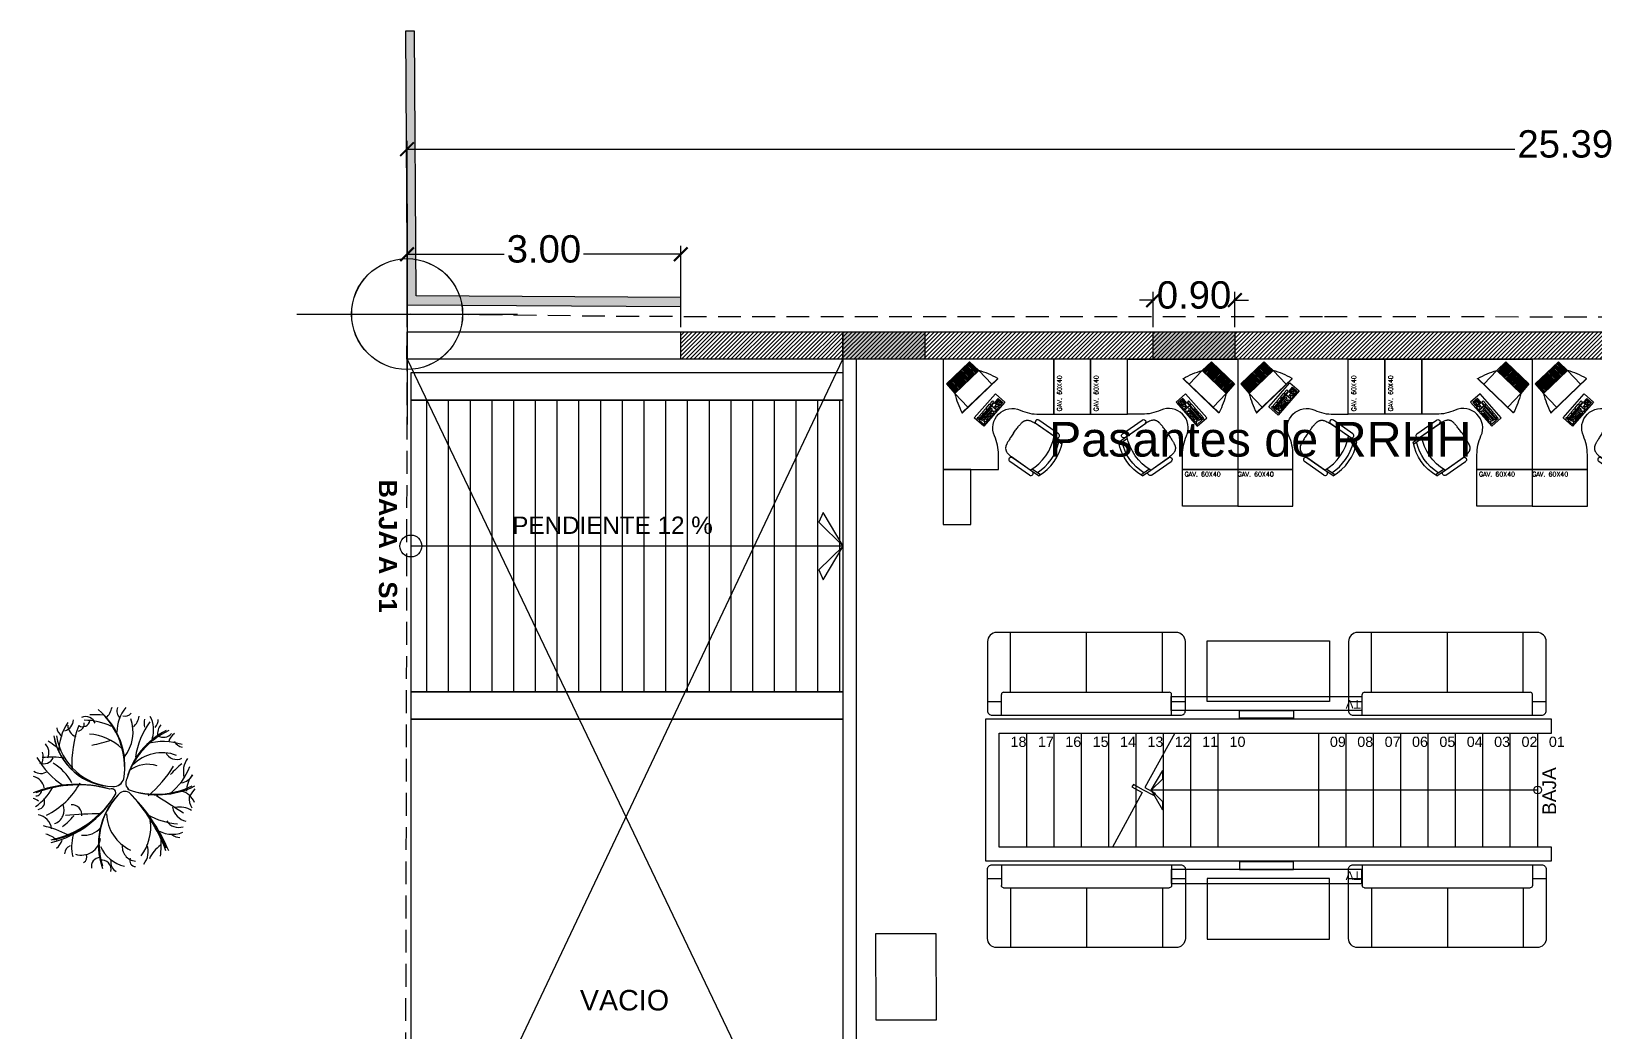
# Model space of a CAD drawing. Header units: millimetres. Extents: x -101 to 3415, y -52 to 1366.
# Drawn here: x 3.96 to 21.1, y 95.09 to 106.06 of the extents above; entities that cross this region are included whole.
import ezdxf

# ---------------------------------------------------------------- set-up
doc = ezdxf.new("R2010")
doc.units = ezdxf.units.MM
doc.linetypes.add('XR LINDERO SUPERIOR$0$A-100a LALA IRAPUATO nave equipo$0$HIDDEN', pattern=[0.375, 0.25, -0.125])
for name, color, linetype in [('00_ARQ', 8, 'Continuous'), ('ARQ_MOBILIARIO', 8, 'Continuous'), ('Texto_Iluminación', 7, 'Continuous'), ('XR EJES SUPERIORES$0$A-COTAS', 8, 'Continuous')]:
    doc.layers.add(name, color=color, linetype=linetype)
doc.styles.add('ROMANS', font='romans.shx')
doc.styles.add('TÍTULO', font='arial.ttf', dxfattribs={"height": 0.19})
doc.styles.add('XR EJES SUPERIORES$0$Standard', font='arial.ttf')
doc.styles.add('XR PB$0$Standard', font='arial.ttf')
doc.styles.add('XR PB$0$XR PB$0$XR PLANTA BAJA$0$estilo1', font='arialbd.ttf')
doc.styles.add('XR PB$0$XR PB$0$XREF PLANTA BAJA$0$XREF PLANTA BAJA$0$PLANTA BAJA$1$TEXTO-ALB-125', font='arial.ttf', dxfattribs={"height": 0.19})
doc.styles.add('XR PB$0$XR PLANTA TIPO DE OFICINAS$0$TEXTO-ALB-100', font='arial.ttf', dxfattribs={"height": 0.15})
doc.dimstyles.new('XR EJES SUPERIORES$0$PAÑOS50', dxfattribs={"dimscale": 0.5, "dimtxt": 0.6, "dimasz": 0.3, "dimexe": 0.18, "dimexo": 0.1, "dimgap": 0.09, "dimtad": 0, "dimtih": 1, "dimtoh": 1, "dimzin": 0, "dimdsep": 46, "dimtxsty": 'XR EJES SUPERIORES$0$Standard', "dimblk": 'XR EJES SUPERIORES$0$_ArchTick', "dimcen": 0.09, "dimclrd": 256, "dimclre": 256, "dimclrt": 2, "dimadec": 0, "dimazin": 0, "dimtfac": 1, "dimtix": 1, "dimtmove": 2, "dimatfit": 3, "dimldrblk": 'XR EJES SUPERIORES$0$_ArchTick', "dimfxl": 0.18, "dimtvp": 0.18, "dimtolj": 1, "dimtzin": 0, "dimarcsym": 0})
pattern_1 = [(45, (8.080342, 102.960372), (-0.02245064, 0.02245064), [])]

# ---------------------------------------------------------------- blocks, each defined once
blk = doc.blocks.new('XR PB$0$saddaa')
at = {"linetype": 'ByBlock'}
for p, q in [((8.267, 57.39), (8.267, 54.972)), ((7.058, 56.181), (9.475, 56.181))]:
    blk.add_line(p, q, dxfattribs=at)
blk.add_circle((8.267, 56.181), 0.608, dxfattribs=at)
blk = doc.blocks.new('XR PB$0$XR PB$0$A$C153C7E87')
at = {"layer": '00_ARQ'}
h = blk.add_hatch(dxfattribs=at)
h.set_pattern_fill('ANSI31', color=256, scale=0.075, angle=45)
h.set_pattern_definition([(270, (-51.7103, 42.0149), (-0.238125, -1e-17), [])])
h.paths.add_polyline_path([(0.041, -4.143), (4.777, -4.143), (4.777, -0.943), (0.041, -0.943)])
for points in [[(0.041, -0.943), (4.777, -0.943), (4.777, -0.643), (0.041, -0.643)], [(0.041, -4.143), (4.777, -4.143), (4.777, -0.943), (0.041, -0.943)], [(0.041, -4.443), (4.777, -4.443), (4.777, -4.143), (0.041, -4.143)]]:
    blk.add_lwpolyline(points, close=True, dxfattribs=at)
blk.add_lwpolyline([(4.777, -2.543), (4.512, -2.803), (4.561, -2.912), (4.777, -2.543), (4.561, -2.174), (4.512, -2.283), (4.777, -2.543), (0.041, -2.543)], dxfattribs=at)
blk.add_circle((0.041, -2.543), 0.12, dxfattribs=at)
at = {"layer": '00_ARQ', "ltscale": 3, "style": 'XR PB$0$XR PB$0$XREF PLANTA BAJA$0$XREF PLANTA BAJA$0$PLANTA BAJA$1$TEXTO-ALB-125'}
blk.add_text('PENDIENTE 12 %%%', height=0.19, rotation=0, dxfattribs=at).set_placement((1.152, -2.41))
at = {"layer": '00_ARQ', "insert": (-0.211, -2.543), "char_height": 0.2, "width": 2.7, "attachment_point": 5, "rotation": 270, "style": 'XR PB$0$XR PB$0$XR PLANTA BAJA$0$estilo1'}
blk.add_mtext('BAJA A S1', dxfattribs=at)
blk = doc.blocks.new('XR COLUMNAS SUPERIORES$0$saddaa')
at = {"linetype": 'ByBlock'}
for p, q in [((8.267, 57.39), (8.267, 54.972)), ((7.058, 56.181), (9.475, 56.181))]:
    blk.add_line(p, q, dxfattribs=at)
blk.add_circle((8.267, 56.181), 0.608, dxfattribs=at)
blk = doc.blocks.new('XR COLUMNAS SUPERIORES')
at = {"layer": '00_ARQ', "linetype": 'ByBlock'}
h = blk.add_hatch(color=256, dxfattribs=at)
h.dxf.hatch_style = 1
h.paths.add_polyline_path([(5.673, -0.493), (4.777, -0.493), (4.777, -0.193), (5.673, -0.193)])
h = blk.add_hatch(color=256, dxfattribs=at)
h.dxf.hatch_style = 1
h.paths.add_polyline_path([(9.073, -0.493), (8.176, -0.493), (8.176, -0.193), (9.073, -0.193)])
for points in [[(5.673, -0.493), (4.777, -0.493), (4.777, -0.193), (5.673, -0.193)], [(9.073, -0.493), (8.176, -0.493), (8.176, -0.193), (9.073, -0.193)]]:
    blk.add_lwpolyline(points, close=True, dxfattribs=at)
at = {"layer": '00_ARQ'}
blk.add_blockref('XR COLUMNAS SUPERIORES$0$saddaa', (-8.267, -56.181), dxfattribs=at)
blk.add_blockref('XR COLUMNAS SUPERIORES$0$saddaa', (-8.267, -56.181), dxfattribs=at)
blk = doc.blocks.new('XR EJES SUPERIORES$0$_ArchTick')
at = {"color": 0, "linetype": 'ByBlock', "const_width": 0.15}
blk.add_lwpolyline([(-0.5, -0.5), (0.5, 0.5)], dxfattribs=at)
blk = doc.blocks.new('*D138')
at = {"layer": 'Defpoints', "color": 0, "transparency": 16777216}
for p in [(17.153, 103.113), (16.257, 102.767), (17.153, 102.767)]:
    blk.add_point(p, dxfattribs=at)
at = {"layer": 'XR EJES SUPERIORES$0$A-COTAS', "lineweight": -2, "transparency": 16777216}
for p, q in [((16.257, 102.817), (16.257, 103.203)), ((17.153, 102.817), (17.153, 103.203)), ((16.257, 103.113), (16.107, 103.113)), ((16.257, 103.113), (16.271, 103.113)), ((17.153, 103.113), (17.139, 103.113)), ((17.153, 103.113), (17.303, 103.113))]:
    blk.add_line(p, q, dxfattribs=at)
at = {"layer": 'XR EJES SUPERIORES$0$A-COTAS', "lineweight": -2, "transparency": 16777216, "xscale": 0.15, "yscale": 0.15, "zscale": 0.15}
blk.add_blockref('XR EJES SUPERIORES$0$_ArchTick', (16.257, 103.113), dxfattribs=at)
at = {"layer": 'XR EJES SUPERIORES$0$A-COTAS', "lineweight": -2, "transparency": 16777216, "xscale": 0.15, "yscale": 0.15, "zscale": 0.15, "rotation": 180}
blk.add_blockref('XR EJES SUPERIORES$0$_ArchTick', (17.153, 103.113), dxfattribs=at)
at = {"layer": 'XR EJES SUPERIORES$0$A-COTAS', "color": 2, "transparency": 16777216, "insert": (16.705, 103.168), "char_height": 0.3, "attachment_point": 5, "style": 'XR EJES SUPERIORES$0$Standard'}
blk.add_mtext('\\A1;0.90', dxfattribs=at)
blk = doc.blocks.new('*D139')
at = {"layer": 'Defpoints', "color": 0, "transparency": 16777216}
for p in [(8.08, 103.617), (8.08, 102.767), (11.08, 102.767)]:
    blk.add_point(p, dxfattribs=at)
at = {"layer": 'XR EJES SUPERIORES$0$A-COTAS', "lineweight": -2, "transparency": 16777216}
for p, q in [((8.08, 102.817), (8.08, 103.707)), ((11.08, 102.817), (11.08, 103.707)), ((8.08, 103.617), (9.146, 103.617)), ((11.08, 103.617), (10.014, 103.617))]:
    blk.add_line(p, q, dxfattribs=at)
at = {"layer": 'XR EJES SUPERIORES$0$A-COTAS', "lineweight": -2, "transparency": 16777216, "xscale": 0.15, "yscale": 0.15, "zscale": 0.15, "rotation": 180}
blk.add_blockref('XR EJES SUPERIORES$0$_ArchTick', (8.08, 103.617), dxfattribs=at)
at = {"layer": 'XR EJES SUPERIORES$0$A-COTAS', "lineweight": -2, "transparency": 16777216, "xscale": 0.15, "yscale": 0.15, "zscale": 0.15}
blk.add_blockref('XR EJES SUPERIORES$0$_ArchTick', (11.08, 103.617), dxfattribs=at)
at = {"layer": 'XR EJES SUPERIORES$0$A-COTAS', "color": 2, "transparency": 16777216, "insert": (9.58, 103.673), "char_height": 0.3, "attachment_point": 5, "style": 'XR EJES SUPERIORES$0$Standard'}
blk.add_mtext('\\A1;3.00', dxfattribs=at)
blk = doc.blocks.new('*D140')
at = {"layer": 'Defpoints', "color": 0, "linetype": 'Continuous', "transparency": 16777216}
for p in [(8.08, 104.769), (8.08, 102.767), (33.467, 102.767)]:
    blk.add_point(p, dxfattribs=at)
at = {"layer": 'XR EJES SUPERIORES$0$A-COTAS', "linetype": 'Continuous', "lineweight": -2, "transparency": 16777216}
for p, q in [((8.08, 102.817), (8.08, 104.859)), ((8.08, 104.769), (20.22, 104.769)), ((33.467, 104.769), (21.328, 104.769)), ((33.467, 102.817), (33.467, 104.859))]:
    blk.add_line(p, q, dxfattribs=at)
at = {"layer": 'XR EJES SUPERIORES$0$A-COTAS', "linetype": 'Continuous', "lineweight": -2, "transparency": 16777216, "xscale": 0.15, "yscale": 0.15, "zscale": 0.15, "rotation": 180}
blk.add_blockref('XR EJES SUPERIORES$0$_ArchTick', (8.08, 104.769), dxfattribs=at)
at = {"layer": 'XR EJES SUPERIORES$0$A-COTAS', "linetype": 'Continuous', "lineweight": -2, "transparency": 16777216, "xscale": 0.15, "yscale": 0.15, "zscale": 0.15}
blk.add_blockref('XR EJES SUPERIORES$0$_ArchTick', (33.467, 104.769), dxfattribs=at)
at = {"layer": 'XR EJES SUPERIORES$0$A-COTAS', "color": 2, "linetype": 'Continuous', "transparency": 16777216, "insert": (20.774, 104.824), "char_height": 0.3, "attachment_point": 5, "style": 'XR EJES SUPERIORES$0$Standard'}
blk.add_mtext('\\A1;25.39', dxfattribs=at)
blk = doc.blocks.new('XR LINDERO SUPERIOR$0$saddaa')
at = {"linetype": 'ByBlock'}
for p, q in [((8.267, 57.39), (8.267, 54.972)), ((7.058, 56.181), (9.475, 56.181))]:
    blk.add_line(p, q, dxfattribs=at)
blk.add_circle((8.267, 56.181), 0.608, dxfattribs=at)
blk = doc.blocks.new('XR LINDERO SUPERIOR$0$ARBOL14')
for points in [[(0.083, 0.129, 0.251969), (-0.217, 0.879)], [(0.083, 0.129, 0.259843), (-0.217, 0.879)], [(0.083, 0.129, 0.259843), (-0.217, 0.879)], [(0.083, 0.129, 0.267717), (-0.217, 0.879)], [(-0.127, 0.789, 0.125984), (-0.067, 0.909)], [(-0.007, 0.909, 0.275591), (0.023, 0.789)], [(0.083, 0.909, 0.173228), (-0.007, 0.639)], [(-0.547, 0.729, 0.15748), (-0.637, 0.399)], [(-0.577, 0.639, 0.330709), (-0.487, 0.759)], [(-0.547, 0.699, 0.307087), (-0.457, 0.579)], [(-0.427, 0.699, 0.110236), (-0.487, 0.219)], [(-0.427, 0.699, 0.559055), (-0.307, 0.759)], [(-0.427, 0.639, 0.385827), (-0.367, 0.729)], [(-0.247, 0.729, 0.433071), (-0.397, 0.789)], [(-0.067, 0.699, 0.110236), (-0.367, 0.759)], [(-0.157, 0.819, 0.03937), (-0.307, 0.819)], [(0.053, 0.819, 0.314961), (0.143, 0.849)], [(0.083, 0.369, 0.251969), (0.143, 0.789)], [(0.173, 0.699, 0.173228), (0.233, 0.819)], [(0.353, 0.759, 0.11811), (0.203, 0.369)], [(0.293, 0.789, 0.11811), (0.293, 0.699)], [(0.383, 0.579, 0.204724), (0.353, 0.819)], [(0.413, 0.699, 0.165354), (0.443, 0.789)], [(0.473, 0.729, 0.244094), (0.443, 0.609, 0.377953), (0.593, 0.639)], [(-0.667, 0.459, 0.031496), (-0.757, 0.519)], [(-0.697, 0.579, 0.354331), (-0.037, 0.039)], [(-0.697, 0.579, 0.354331), (-0.037, 0.039)], [(-0.697, 0.579, 0.362205), (-0.037, 0.039)], [(-0.667, 0.669, 0.228346), (-0.607, 0.579)], [(-0.667, 0.579, 0.354331), (-0.037, 0.039)], [(0.053, 0.459, 0.173228), (-0.307, 0.609)], [(-0.277, 0.489, 0.031496), (-0.067, 0.549)], [(0.563, 0.669, 0.212598), (0.113, 0.129)], [(0.533, 0.669, 0.204724), (0.113, 0.129)], [(0.533, 0.669, 0.212598), (0.113, 0.129)], [(0.533, 0.669, 0.212598), (0.113, 0.129)], [(0.713, 0.519, 0.141732), (0.323, 0.519)], [(0.623, 0.639, 0.15748), (0.563, 0.549)], [(0.623, 0.549, 0.173228), (0.713, 0.489)], [(-0.817, 0.279, 0.173228), (-0.817, 0.399)], [(-0.577, 0.339, 0.055118), (-0.817, 0.339)], [(-0.757, 0.339, 0.314961), (-0.787, 0.489)], [(0.653, 0.399, 0.299213), (0.173, 0.279)], [(0.533, 0.429, 0.417323), (0.713, 0.369)], [(0.773, 0.369, 0.228346), (0.743, 0.159)], [(-0.907, 0.189, 0.330709), (-0.757, 0.189)], [(-0.877, 0.339, 0.125984), (-0.577, 0.039)], [(-0.847, 0.279, 0.393701), (-0.697, 0.339)], [(-0.487, 0.069, 0.149606), (-0.697, 0.279)], [(0.443, 0.279, 0.259843), (0.143, 0.219)], [(0.353, -0.051, 0.07874), (0.623, 0.279)], [(0.713, 0.309, 0.023622), (0.593, 0.189)], [(0.593, -0.021, 0.125984), (0.803, 0.279)], [(0.713, 0.099, 0.244094), (0.833, 0.189, 0.188976), (0.773, 0.009)], [(-0.787, 0.009, 0.275591), (-0.907, 0.129)], [(-0.067, 0.009, 0.173228), (-0.907, -0.051)], [(-0.067, 0.009, 0.173228), (-0.907, -0.051)], [(-0.067, 0.009, 0.173228), (-0.907, -0.051)], [(-0.067, 0.009, 0.165354), (-0.877, -0.051)], [(-0.877, -0.201, 0.102362), (-0.697, 0.009)], [(-0.757, -0.291, 0.15748), (-0.397, 0.069)], [(-0.007, -0.051, 0.779528), (-0.067, 0.009)], [(-0.007, -0.051, 0.795276), (-0.067, 0.009)], [(-0.007, -0.051, 0.724409), (-0.067, 0.009)], [(-0.007, -0.051, 0.740157), (-0.067, 0.009)], [(-0.037, 0.039, 0.314961), (0.083, 0.129)], [(-0.037, 0.039, 0.322835), (0.083, 0.129)], [(-0.037, 0.039, 0.322835), (0.083, 0.129)], [(-0.037, 0.039, 0.330709), (0.083, 0.129)], [(0.113, 0.129, 0.354331), (0.143, 0.009)], [(0.113, 0.129, 0.362205), (0.143, 0.009)], [(0.113, 0.129, 0.362205), (0.143, 0.009)], [(0.113, 0.129, 0.370079), (0.143, 0.009)], [(0.143, 0.009, 0.204724), (0.863, 0.069)], [(0.143, 0.009, 0.204724), (0.863, 0.069)], [(0.143, 0.009, 0.19685), (0.833, 0.069)], [(0.143, 0.009, 0.204724), (0.833, 0.069)], [(0.863, -0.111, 0.23622), (0.713, 0.009)], [(0.863, 0.039, 0.015748), (0.803, -0.051, 0.173228), (0.833, -0.171)], [(-0.847, -0.141, 0.11811), (-0.907, -0.111)], [(-0.877, -0.081, 0.456693), (-0.817, -0.021)], [(-0.847, -0.231, 0.464567), (-0.787, -0.111)], [(-0.697, -0.591, 0.19685), (-0.007, -0.051)], [(-0.697, -0.561, 0.19685), (-0.007, -0.051)], [(-0.697, -0.561, 0.19685), (-0.007, -0.051)], [(-0.667, -0.561, 0.19685), (-0.007, -0.051)], [(-0.667, -0.381, 0.448819), (-0.577, -0.171)], [(-0.367, -0.291, 0.456693), (-0.487, -0.171)], [(0.023, -0.051, 0.283465), (-0.127, -0.861)], [(0.023, -0.051, 0.283465), (-0.127, -0.861)], [(0.023, -0.051, 0.283465), (-0.127, -0.861)], [(0.023, -0.051, 0.275591), (-0.127, -0.831)], [(0.143, -0.021, 0.401575), (0.023, -0.051)], [(0.143, -0.021, 0.401575), (0.023, -0.051)], [(0.143, -0.021, 0.385827), (0.023, -0.051)], [(0.143, -0.021, 0.393701), (0.023, -0.051)], [(0.593, -0.651, 0.102362), (0.143, -0.021)], [(0.563, -0.651, 0.102362), (0.143, -0.021)], [(0.563, -0.621, 0.102362), (0.143, -0.021)], [(0.563, -0.621, 0.102362), (0.143, -0.021)], [(0.743, -0.231, 0.007874), (0.443, -0.051)], [(0.623, -0.171, 0.291339), (0.773, -0.321)], [(0.833, -0.201, 0.181102), (0.653, -0.171)], [(-0.697, -0.441, 0.338583), (-0.847, -0.291)], [(-0.577, -0.411, 0.07874), (-0.457, -0.291)], [(-0.157, -0.261, 0.023622), (-0.547, -0.291)], [(-0.097, -0.261, 0.283465), (0.173, -0.651)], [(0.293, -0.711, 0.19685), (0.383, -0.321)], [(0.353, -0.261, 0.102362), (0.683, -0.351)], [(0.563, -0.321, 0.354331), (0.743, -0.381)], [(-0.517, -0.501, 0.062992), (-0.787, -0.411)], [(-0.637, -0.561, 0.133858), (-0.757, -0.501)], [(-0.457, -0.501, 0.133858), (-0.457, -0.741)], [(-0.367, -0.501, 0.259843), (-0.157, -0.411)], [(0.443, -0.411, 0.267717), (0.743, -0.441)], [(0.503, -0.711, 0.062992), (0.503, -0.501)], [(0.623, -0.471, 0.15748), (0.713, -0.501)], [(-0.637, -0.651, 0.149606), (-0.577, -0.561)], [(-0.487, -0.621, 0.314961), (-0.547, -0.711)], [(-0.427, -0.711, 0.472441), (-0.157, -0.531)], [(-0.157, -0.621, 0.220472), (0.113, -0.831)], [(0.083, -0.591, 0.433071), (0.233, -0.771)], [(0.323, -0.801, 0.275591), (0.353, -0.591)], [(0.503, -0.591, 0.141732), (0.383, -0.741)], [(-0.337, -0.801, 0.362205), (-0.307, -0.711)], [(-0.157, -0.741, 0.472441), (-0.247, -0.861)], [(-0.037, -0.891, 0.559055), (-0.157, -0.771)], [(-0.037, -0.771, 0.314961), (0.023, -0.891)], [(0.173, -0.741, 0.527559), (0.233, -0.831)]]:
    blk.add_lwpolyline(points, format="xyb")
blk = doc.blocks.new('A$C435F5787')
at = {"linetype": 'ByBlock'}
for p, q in [((0, 0), (0, 0.483)), ((0, 0.483), (0.19, 0.483)), ((0.19, 0.483), (0.19, 0)), ((0.038, 0.371), (0.063, 0.371)), ((0.038, 0.311), (0.038, 0.371)), ((0.063, 0.311), (0.038, 0.311)), ((0.038, 0.305), (0.063, 0.305)), ((0.038, 0.225), (0.038, 0.305)), ((0.063, 0.371), (0.063, 0.311)), ((0.063, 0.305), (0.063, 0.225)), ((0.076, 0.381), (0.076, 0.457)), ((0.076, 0.457), (0.171, 0.457)), ((0.171, 0.381), (0.076, 0.381)), ((0.076, 0.311), (0.076, 0.371)), ((0.076, 0.371), (0.117, 0.371)), ((0.117, 0.311), (0.076, 0.311)), ((0.076, 0.305), (0.076, 0.022)), ((0.175, 0.305), (0.076, 0.305)), ((0.098, 0.273), (0.079, 0.273)), ((0.095, 0.438), (0.095, 0.454)), ((0.137, 0.438), (0.095, 0.438)), ((0.095, 0.381), (0.095, 0.435)), ((0.117, 0.279), (0.098, 0.279)), ((0.098, 0.279), (0.098, 0.273)), ((0.098, 0.051), (0.098, 0.267)), ((0.114, 0.384), (0.114, 0.435)), ((0.117, 0.371), (0.117, 0.311)), ((0.117, 0.267), (0.117, 0.279)), ((0.133, 0.267), (0.117, 0.267)), ((0.117, 0.06), (0.117, 0.257)), ((0.133, 0.33), (0.133, 0.352)), ((0.133, 0.352), (0.152, 0.352)), ((0.152, 0.33), (0.133, 0.33)), ((0.133, 0.257), (0.133, 0.267)), ((0.152, 0.257), (0.133, 0.257)), ((0.137, 0.438), (0.137, 0.454)), ((0.171, 0.438), (0.137, 0.438)), ((0.137, 0.381), (0.137, 0.435)), ((0.137, 0.07), (0.137, 0.254)), ((0.152, 0.352), (0.152, 0.371)), ((0.152, 0.371), (0.175, 0.371)), ((0.152, 0.311), (0.152, 0.33)), ((0.175, 0.311), (0.152, 0.311)), ((0.156, 0.384), (0.156, 0.419)), ((0.156, 0.419), (0.171, 0.419)), ((0.156, 0.254), (0.156, 0.276)), ((0.156, 0.276), (0.175, 0.276)), ((0.175, 0.254), (0.156, 0.254)), ((0.171, 0.457), (0.171, 0.381)), ((0.175, 0.371), (0.175, 0.311)), ((0.175, 0.276), (0.175, 0.305)), ((0.175, 0.067), (0.175, 0.254)), ((0.063, 0.225), (0.038, 0.225)), ((0.038, 0.143), (0.038, 0.219)), ((0.038, 0.219), (0.063, 0.219)), ((0.063, 0.143), (0.038, 0.143)), ((0.038, 0.133), (0.063, 0.133)), ((0.038, 0.057), (0.038, 0.133)), ((0.063, 0.057), (0.038, 0.057)), ((0.038, 0.044), (0.063, 0.044)), ((0.038, 0.022), (0.038, 0.044)), ((0.063, 0.022), (0.038, 0.022)), ((0.063, 0.219), (0.063, 0.143)), ((0.063, 0.133), (0.063, 0.057)), ((0.063, 0.044), (0.063, 0.022)), ((0.076, 0.022), (0.175, 0.022)), ((0.079, 0.041), (0.095, 0.041)), ((0.095, 0.041), (0.095, 0.048)), ((0.095, 0.048), (0.117, 0.048)), ((0.117, 0.048), (0.117, 0.054)), ((0.117, 0.054), (0.137, 0.054)), ((0.137, 0.054), (0.137, 0.063)), ((0.137, 0.063), (0.156, 0.063)), ((0.156, 0.095), (0.156, 0.229)), ((0.156, 0.229), (0.175, 0.229)), ((0.175, 0.095), (0.156, 0.095)), ((0.156, 0.051), (0.156, 0.067)), ((0.156, 0.067), (0.175, 0.067)), ((0.175, 0.051), (0.156, 0.051)), ((0.175, 0.022), (0.175, 0.051)), ((0.19, 0), (0, 0))]:
    blk.add_line(p, q, dxfattribs=at)
blk = doc.blocks.new('m-tv pla')
h = blk.add_hatch()
h.set_pattern_fill('ANSI31', color=256, scale=0.005, angle=45, style=0)
h.set_pattern_definition([(90, (-254.158094, -242.753814), (-0.015875, 2e-18), [])])
h.paths.add_polyline_path([(0.24, -0.474), (0.25, -0.284), (-0.25, -0.284), (-0.24, -0.474)])
for p, q in [((0.373, 0), (-0.373, 0)), ((-0.368, 0.006), (0.368, 0.006)), ((-0.25, -0.284), (-0.25, 0)), ((0.25, -0.284), (0.25, 0)), ((-0.24, -0.474), (-0.25, -0.284)), ((-0.25, -0.284), (0.25, -0.284)), ((0.24, -0.474), (0.25, -0.284)), ((-0.24, -0.474), (0.24, -0.474))]:
    blk.add_line(p, q)
for centre, radius, start, end in [((-0.368, 0.001), 0.005, 90, 196.7752), ((0.898, 0.383), 1.327, 196.7752, 210.1505), ((-0.898, 0.383), 1.327, 329.8495, 343.2248), ((0.368, 0.001), 0.005, 343.2248, 90)]:
    blk.add_arc(centre, radius, start, end)
blk = doc.blocks.new('A$C369842D8')
for p, q in [((0, 0.405), (0, 0.145)), ((0.05, 0.491), (0.05, 0.381)), ((0.05, 0.405), (0.05, 0.145)), ((0.05, 0.38), (0.05, 0.13)), ((0.07, 0.5), (0.07, 0.39)), ((0.48, 0.5), (0.48, 0.39)), ((0.5, 0.491), (0.5, 0.381)), ((0.5, 0.405), (0.5, 0.145)), ((0.5, 0.38), (0.5, 0.13)), ((0.55, 0.405), (0.55, 0.145))]:
    blk.add_line(p, q)
for points in [[(0.275, 0), (0.262, 0), (0.249, 0), (0.236, 0.001), (0.224, 0.001), (0.212, 0.001), (0.201, 0.002), (0.19, 0.003), (0.181, 0.003), (0.172, 0.004), (0.164, 0.005), (0.157, 0.005), (0.15, 0.006), (0.145, 0.007), (0.139, 0.008), (0.134, 0.009), (0.13, 0.009), (0.126, 0.01), (0.122, 0.011), (0.118, 0.012), (0.114, 0.013), (0.111, 0.014), (0.108, 0.015), (0.105, 0.017), (0.102, 0.018), (0.1, 0.019), (0.097, 0.021), (0.095, 0.022), (0.093, 0.024), (0.091, 0.025), (0.089, 0.027), (0.087, 0.028), (0.085, 0.03), (0.083, 0.032), (0.081, 0.034), (0.079, 0.036), (0.077, 0.039), (0.075, 0.041), (0.073, 0.044), (0.071, 0.048), (0.068, 0.051), (0.066, 0.056), (0.064, 0.061), (0.062, 0.067), (0.059, 0.075), (0.057, 0.085), (0.055, 0.097), (0.052, 0.112), (0.05, 0.13)], [(0.275, 0), (0.288, 0), (0.301, 0), (0.314, 0.001), (0.326, 0.001), (0.338, 0.001), (0.349, 0.002), (0.36, 0.003), (0.369, 0.003), (0.378, 0.004), (0.386, 0.005), (0.393, 0.005), (0.4, 0.006), (0.405, 0.007), (0.411, 0.008), (0.416, 0.009), (0.42, 0.009), (0.424, 0.01), (0.428, 0.011), (0.432, 0.012), (0.436, 0.013), (0.439, 0.014), (0.442, 0.015), (0.445, 0.017), (0.448, 0.018), (0.45, 0.019), (0.453, 0.021), (0.455, 0.022), (0.457, 0.024), (0.459, 0.025), (0.461, 0.027), (0.463, 0.028), (0.465, 0.03), (0.467, 0.032), (0.469, 0.034), (0.471, 0.036), (0.473, 0.039), (0.475, 0.041), (0.477, 0.044), (0.479, 0.048), (0.482, 0.051), (0.484, 0.056), (0.486, 0.061), (0.488, 0.067), (0.491, 0.075), (0.493, 0.085), (0.495, 0.097), (0.498, 0.112), (0.5, 0.13)]]:
    blk.add_lwpolyline(points)
for centre, radius, start, end in [((0.275, 0), 0.54, 65.3885, 114.6115), ((0.025, 0.405), 0.025, 0, 180), ((0.275, -0.11), 0.54, 65.3885, 114.6115), ((0.275, -0.04), 0.54, 67.7008, 112.2992), ((0.525, 0.405), 0.025, 0, 180), ((0.025, 0.145), 0.025, 180, 0), ((0.525, 0.145), 0.025, 180, 0)]:
    blk.add_arc(centre, radius, start, end)
blk = doc.blocks.new('A$C15AD577B')
for p, q in [((0.25, 0.25), (0.25, 0.9)), ((1.075, 0.25), (1.075, 0.9)), ((1.9, 0.25), (1.9, 0.9)), ((0.15, 0), (0.15, 0.225)), ((0.175, 0.25), (1.975, 0.25)), ((2, 0), (2, 0.225)), ((0, 0.15), (0.15, 0.15)), ((2, 0.15), (2.15, 0.15))]:
    blk.add_line(p, q)
blk.add_lwpolyline([(0.05, 0), (2.1, 0, 0.414214), (2.15, 0.05), (2.15, 0.8, 0.414214), (2.05, 0.9), (0.1, 0.9, 0.414214), (0, 0.8), (0, 0.05, 0.414214)], format="xyb", close=True)
for centre, start, end in [((0.175, 0.225), 90, 180), ((1.975, 0.225), 0, 90)]:
    blk.add_arc(centre, 0.025, start, end)

msp = doc.modelspace()

# ---------------------------------------------------------------- hatches: boundary and pattern name
at = {"layer": '00_ARQ'}
msp.add_hatch(color=256, dxfattribs=at).paths.add_polyline_path([(8.063, 106.061), (8.08, 103.06), (11.08, 103.042), (11.082, 103.142), (8.179, 103.16), (8.163, 106.061)])
h = msp.add_hatch(dxfattribs=at)
h.set_pattern_fill('ANSI31', color=8, scale=0.01)
h.set_pattern_definition(pattern_1)
h.paths.add_polyline_path([(12.857, 102.467), (11.08, 102.467), (11.08, 102.767), (12.857, 102.767)])
h = msp.add_hatch(dxfattribs=at)
h.set_pattern_fill('ANSI31', color=8, scale=0.01)
h.set_pattern_definition(pattern_1)
h.paths.add_polyline_path([(12.857, 102.767), (33.467, 102.767), (33.467, 102.467), (12.857, 102.467)])

# ---------------------------------------------------------------- linework, layer by layer
for p, q in [((8.08, 102.467), (12.857, 92.47)), ((8.122, 92.47), (12.857, 102.467)), ((16.237, 97.742), (16.364, 97.957)), ((16.237, 97.742), (16.363, 97.866)), ((16.363, 97.866), (16.364, 97.957)), ((20.471, 97.742), (16.237, 97.742)), ((16.237, 97.742), (16.36, 97.616)), ((16.237, 97.742), (16.359, 97.525)), ((16.36, 97.616), (16.359, 97.525))]:
    msp.add_line(p, q, dxfattribs=at)
at = {"layer": '00_ARQ', "elevation": -0.362}
msp.add_lwpolyline([(8.063, 106.061), (8.08, 103.06), (11.08, 103.042), (11.082, 103.142), (8.179, 103.16), (8.163, 106.061)], close=True, dxfattribs=at)
at = {"layer": '00_ARQ', "linetype": 'XR LINDERO SUPERIOR$0$A-100a LALA IRAPUATO nave equipo$0$HIDDEN'}
msp.add_lwpolyline([(8.049, 87.92), (14.845, 87.922), (27.802, 87.922), (38.814, 87.92), (38.78, 94.304), (38.771, 102.917), (27.385, 102.925), (18.113, 102.929), (10.623, 102.932), (8.08, 102.96), (8.049, 87.92)], dxfattribs=at)
at = {"layer": '00_ARQ'}
for points in [[(11.08, 102.467), (8.079, 102.467), (8.08, 102.767), (11.08, 102.767)], [(12.857, 98.517), (8.122, 98.517), (8.122, 92.47), (10.423, 92.471)], [(14.571, 97.117), (14.571, 98.367), (20.621, 98.367), (20.621, 98.517), (14.421, 98.517), (14.421, 96.967), (20.621, 96.967), (20.621, 97.117), (14.571, 97.117)], [(14.571, 97.267), (14.571, 98.367)], [(14.871, 97.117), (14.871, 98.367)], [(15.171, 97.117), (15.171, 98.367)], [(15.471, 97.117), (15.471, 98.367)], [(15.771, 97.117), (15.771, 98.367)], [(16.493, 98.367), (16.167, 97.77), (16.28, 97.709), (16.265, 97.681), (16.152, 97.742), (16.04, 97.804), (16.025, 97.776), (16.137, 97.714), (15.811, 97.117)], [(16.071, 97.117), (16.071, 98.367)], [(16.371, 97.117), (16.371, 98.367)], [(16.671, 97.117), (16.671, 98.367)], [(16.971, 97.117), (16.971, 98.367)], [(18.071, 97.117), (18.071, 98.367)], [(18.371, 97.117), (18.371, 98.367)], [(18.671, 97.117), (18.671, 98.367)], [(18.971, 97.117), (18.971, 98.367)], [(19.271, 97.117), (19.271, 98.367)], [(19.571, 97.117), (19.571, 98.367)], [(19.871, 97.117), (19.871, 98.367)], [(20.171, 97.117), (20.171, 98.367)]]:
    msp.add_lwpolyline(points, dxfattribs=at)
for points in [[(12.857, 102.467), (11.08, 102.467), (11.08, 102.767), (12.857, 102.767)], [(12.857, 102.767), (33.467, 102.767), (33.467, 102.467), (12.857, 102.467)], [(14.571, 98.367), (20.471, 98.367), (20.471, 97.117), (14.571, 97.117)]]:
    msp.add_lwpolyline(points, close=True, dxfattribs=at)
at = {"layer": '00_ARQ', "linetype": 'Continuous'}
msp.add_lwpolyline([(13.007, 102.467), (12.857, 102.467), (12.857, 89.708), (13.007, 89.708)], close=True, dxfattribs=at)
at = {"layer": '00_ARQ'}
msp.add_circle((20.471, 97.742), 0.0423, dxfattribs=at)
at = {"layer": 'ARQ_MOBILIARIO', "ltscale": 0.01}
for points in [[(14.801, 101.906, 0.105703), (15.007, 101.862), (15.167, 101.862), (15.167, 102.467), (13.957, 102.467), (13.957, 101.257), (14.562, 101.257), (14.562, 101.418, 0.105703), (14.518, 101.624, -0.689027)], [(16.34, 101.906, -0.105703), (16.134, 101.862), (15.974, 101.862), (15.974, 102.467), (17.184, 102.467), (17.184, 101.257), (16.579, 101.257), (16.579, 101.418, -0.105703), (16.623, 101.624, 0.689027)], [(18.028, 101.906, 0.105703), (18.234, 101.862), (18.394, 101.862), (18.394, 102.467), (17.184, 102.467), (17.184, 101.257), (17.789, 101.257), (17.789, 101.418, 0.105703), (17.745, 101.624, -0.689027)], [(19.567, 101.906, -0.105703), (19.361, 101.862), (19.201, 101.862), (19.201, 102.467), (20.411, 102.467), (20.411, 101.257), (19.806, 101.257), (19.806, 101.418, -0.105703), (19.85, 101.624, 0.689027)], [(21.254, 101.906, 0.105703), (21.461, 101.862), (21.621, 101.862), (21.621, 102.467), (20.411, 102.467), (20.411, 101.257), (21.016, 101.257), (21.016, 101.418, 0.105703), (20.972, 101.624, -0.689027)]]:
    msp.add_lwpolyline(points, format="xyb", close=True, dxfattribs=at)
for points in [[(15.167, 101.862), (15.571, 101.862), (15.571, 102.467), (15.167, 102.467)], [(15.571, 101.862), (15.974, 101.862), (15.974, 102.467), (15.571, 102.467)], [(18.797, 101.862), (18.394, 101.862), (18.394, 102.467), (18.797, 102.467)], [(19.201, 101.862), (18.797, 101.862), (18.797, 102.467), (19.201, 102.467)], [(13.957, 101.257), (13.957, 100.652), (14.26, 100.652), (14.26, 101.257)], [(17.184, 101.257), (17.184, 100.854), (16.579, 100.854), (16.579, 101.257)], [(17.184, 101.257), (17.184, 100.854), (17.789, 100.854), (17.789, 101.257)], [(20.411, 101.257), (20.411, 100.854), (19.806, 100.854), (19.806, 101.257)], [(20.411, 101.257), (20.411, 100.854), (21.016, 100.854), (21.016, 101.257)]]:
    msp.add_lwpolyline(points, close=True, dxfattribs=at)
at = {"layer": 'ARQ_MOBILIARIO'}
for points in [[(16.85, 98.713), (16.85, 99.378), (18.189, 99.378), (18.189, 98.713), (18.189, 98.713)], [(16.85, 96.772), (16.85, 96.107), (18.189, 96.107), (18.189, 96.772), (18.189, 96.772)], [(13.217, 95.223), (13.882, 95.223), (13.878, 96.166), (13.214, 96.166), (13.214, 96.166)]]:
    msp.add_lwpolyline(points, close=True, dxfattribs=at)
at = {"layer": 'Texto_Iluminación', "ltscale": 0.3}
for points in [[(18.545, 98.613), (16.456, 98.613), (16.456, 98.768), (18.545, 98.768)], [(17.205, 98.613), (17.796, 98.613), (17.796, 98.53), (17.205, 98.53)], [(18.545, 96.871), (16.456, 96.871), (16.456, 96.717), (18.545, 96.717)], [(17.205, 96.871), (17.796, 96.871), (17.796, 96.955), (17.205, 96.955)]]:
    msp.add_lwpolyline(points, close=True, dxfattribs=at)

# ---------------------------------------------------------------- block references
at = {"layer": '00_ARQ'}
for name, p in [('XR COLUMNAS SUPERIORES', (8.08, 102.96)), ('XR PB$0$saddaa', (-0.186, 46.779)), ('XR LINDERO SUPERIOR$0$saddaa', (-0.186, 46.779))]:
    msp.add_blockref(name, p, dxfattribs=at)
at = {"layer": '00_ARQ', "color": 8}
msp.add_blockref('XR PB$0$XR PB$0$A$C153C7E87', (8.081, 102.96), dxfattribs=at)
at = {"layer": '00_ARQ', "rotation": 358.5859610154029}
msp.add_blockref('XR LINDERO SUPERIOR$0$ARBOL14', (4.891, 97.739, -1.387), dxfattribs=at)
at = {"layer": 'ARQ_MOBILIARIO'}
for p, xscale, yscale, zscale, rotation in [((14.357, 102.067), 0.7285030212999953, 0.7285030212999953, 0.7285030212999953, 223.7233232933533), ((16.784, 102.067), -0.7285030212999956, 0.7285030212999954, 0.7285030212999954, 136.2766767066466), ((17.584, 102.067), 0.7285030212999953, 0.7285030212999953, 0.7285030212999953, 223.7233232933533), ((20.011, 102.067), -0.7285030212999956, 0.7285030212999953, 0.7285030212999953, 136.2766767066466), ((20.81, 102.067), 0.7285030212999953, 0.7285030212999953, 0.7285030212999953, 223.7233232933533)]:
    msp.add_blockref('m-tv pla', p, dxfattribs=dict(at, xscale=xscale, yscale=yscale, zscale=zscale, rotation=rotation))
at = {"layer": 'ARQ_MOBILIARIO', "ltscale": 0.01}
for name, p, xscale, yscale, zscale, rotation in [('A$C435F5787', (17.524, 101.944), 0.7259822495999997, 0.7259822495999997, 0.7259822495999997, 318.8063062771833), ('A$C435F5787', (14.297, 101.823), 0.7259822495999997, 0.7259822495999997, 0.7259822495999997, 318.8063062771833), ('A$C435F5787', (16.844, 101.823), -0.7259822496, 0.7259822496, 0.7259822496, 41.19369372281672), ('A$C435F5787', (20.071, 101.823), -0.7259822496, 0.7259822496, 0.7259822496, 41.19369372281672), ('A$C435F5787', (20.75, 101.823), 0.7259822495999997, 0.7259822495999997, 0.7259822495999997, 318.8063062771833), ('A$C369842D8', (14.885, 101.882), 1.00830868, 1.00830868, 1.00830868, 235.021851721291), ('A$C369842D8', (16.256, 101.882), -1.00830868, 1.00830868, 1.00830868, 124.978148278709), ('A$C369842D8', (18.112, 101.882), 1.00830868, 1.00830868, 1.00830868, 235.021851721291), ('A$C369842D8', (19.483, 101.882), -1.00830868, 1.00830868, 1.00830868, 124.978148278709), ('A$C369842D8', (21.338, 101.882), 1.00830868, 1.00830868, 1.00830868, 235.021851721291), ('A$C15AD577B', (14.442, 96.922), -1.00830868, 1.00830868, 1.00830868, 180), ('A$C15AD577B', (18.398, 96.922), -1.00830868, 1.00830868, 1.00830868, 180)]:
    msp.add_blockref(name, p, dxfattribs=dict(at, xscale=xscale, yscale=yscale, zscale=zscale, rotation=rotation))
at = {"layer": 'ARQ_MOBILIARIO', "ltscale": 0.01, "xscale": 1.00830868, "yscale": 1.00830868, "zscale": 1.00830868}
for p in [(14.442, 98.562), (18.398, 98.562)]:
    msp.add_blockref('A$C15AD577B', p, dxfattribs=at)

# ---------------------------------------------------------------- texts
at = {"layer": '00_ARQ', "ltscale": 0.3, "style": 'TÍTULO'}
msp.add_text('Pasantes de RRHH', height=0.38, dxfattribs=at).set_placement((15.115, 101.398, 1.448))
at = {"layer": '00_ARQ', "ltscale": 2, "char_height": 0.1125, "width": 0.21412, "attachment_point": 1, "style": 'XR PB$0$Standard'}
for s, insert in [('18', (14.694, 98.327)), ('17', (14.994, 98.327)), ('16', (15.294, 98.327)), ('15', (15.594, 98.327)), ('14', (15.894, 98.327)), ('13', (16.194, 98.327)), ('12', (16.494, 98.327)), ('11', (16.794, 98.327)), ('10', (17.094, 98.327)), ('09', (18.194, 98.327)), ('08', (18.494, 98.327)), ('07', (18.794, 98.327)), ('06', (19.094, 98.327)), ('05', (19.394, 98.327)), ('04', (19.694, 98.327)), ('03', (19.994, 98.327)), ('02', (20.294, 98.327)), ('01', (20.594, 98.327))]:
    msp.add_mtext(s, dxfattribs=dict(at, insert=insert))
at = {"layer": '00_ARQ', "insert": (20.599, 97.73), "char_height": 0.15, "width": 0.29416, "attachment_point": 5, "rotation": 89.9993, "style": 'XR PB$0$XR PLANTA TIPO DE OFICINAS$0$TEXTO-ALB-100'}
msp.add_mtext('BAJA', dxfattribs=at)
at = {"layer": '00_ARQ', "insert": (10.463, 95.436), "char_height": 0.225, "width": 1.31059, "attachment_point": 5, "style": 'XR PB$0$Standard'}
msp.add_mtext('VACIO', dxfattribs=at)
at = {"layer": 'ARQ_MOBILIARIO', "ltscale": 0.01, "style": 'ROMANS'}
for rotation, p in [(90, (15.255, 101.894)), (90, (15.658, 101.894)), (90, (18.482, 101.894)), (90, (18.885, 101.894)), (0, (16.602, 101.179)), (360, (17.184, 101.179)), (0, (19.828, 101.179)), (360, (20.411, 101.179))]:
    msp.add_text('GAV. 60X40', height=0.0504, rotation=rotation, dxfattribs=at).set_placement(p)
at = {"layer": 'Texto_Iluminación', "ltscale": 0.3, "style": 'TÍTULO'}
for p in [(18.533, 98.728), (18.533, 96.85)]:
    msp.add_text('TV', height=0.0931, rotation=180, dxfattribs=at).set_placement(p)

# ---------------------------------------------------------------- dimensions: what is measured, and where the dimension line sits
at = {"layer": 'XR EJES SUPERIORES$0$A-COTAS', "linetype": 'Continuous'}
dim = msp.add_linear_dim(base=(8.08, 104.769), p1=(33.467, 102.767), p2=(8.08, 102.767), dimstyle='XR EJES SUPERIORES$0$PAÑOS50', dxfattribs=at)
dim.commit()
dim.dimension.update_dxf_attribs({"geometry": '*D140', "text_midpoint": (20.774, 104.824)})
at = {"layer": 'XR EJES SUPERIORES$0$A-COTAS'}
for base, p1, p2, picture, middle in [((8.08, 103.617), (11.08, 102.767), (8.08, 102.767), '*D139', (9.58, 103.673)), ((17.153, 103.113), (16.257, 102.767), (17.153, 102.767), '*D138', (16.705, 103.168))]:
    dim = msp.add_linear_dim(base=base, p1=p1, p2=p2, dimstyle='XR EJES SUPERIORES$0$PAÑOS50', dxfattribs=at)
    dim.commit()
    dim.dimension.update_dxf_attribs({"geometry": picture, "text_midpoint": middle})

doc.saveas('drawing.dxf')
